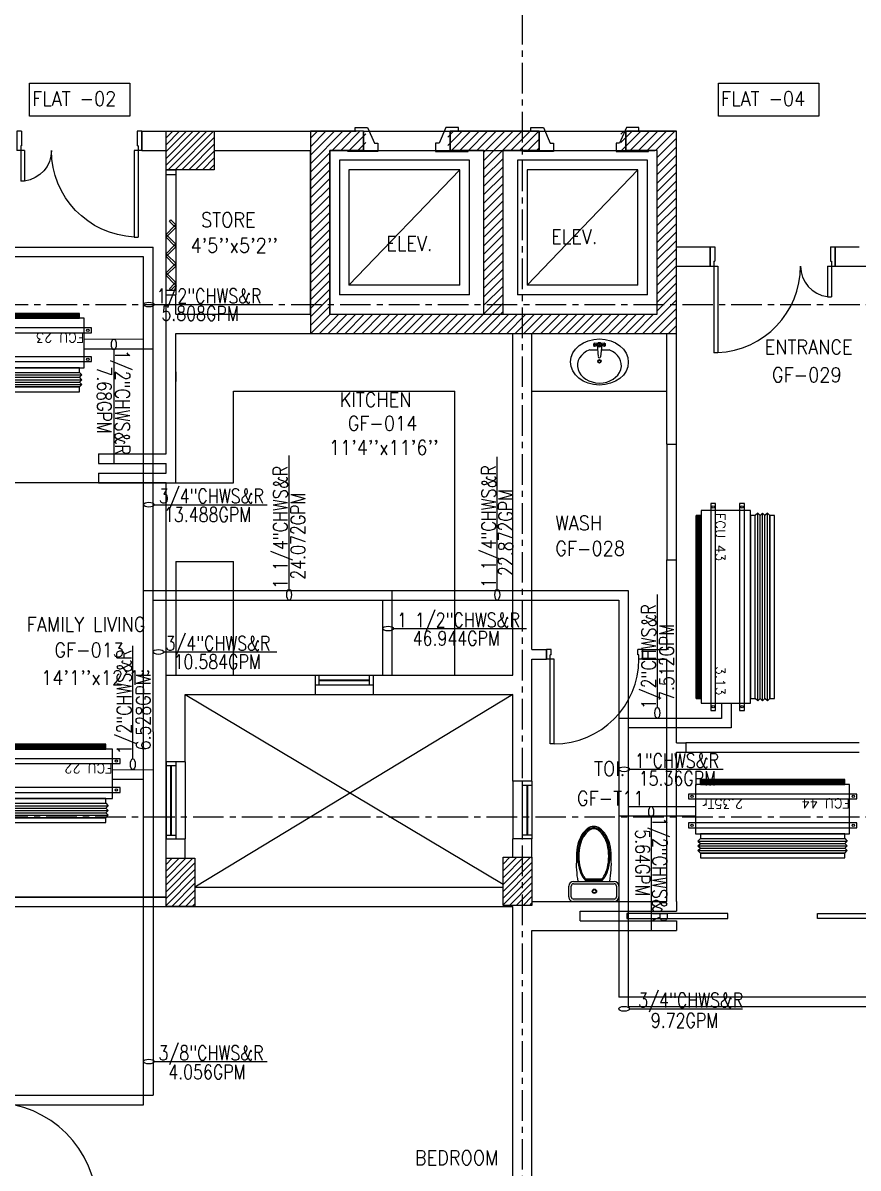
# Model space of a CAD drawing. Header units: millimetres. Extents: x -1288794 to 2153086, y -2701644 to -1428868.
# Drawn here: x 1513955 to 1522629, y -1504337 to -1492444 of the extents above; entities that cross this region are included whole.
import ezdxf

# ---------------------------------------------------------------- set-up
doc = ezdxf.new("R2010")
doc.units = ezdxf.units.MM
doc.header["$LTSCALE"] = 100
doc.linetypes.add('CENTER', pattern=[50.8, 31.75, -6.35, 6.35, -6.35])
doc.linetypes.add('DASHED2', pattern=[9.525, 6.35, -3.175])
for name, color, linetype in [('A-ANNO-TEXT', 8, 'Continuous'), ('A-DOOR', 4, 'Continuous'), ('A-FLOR-OVHD', 4, 'DASHED2'), ('A-FLOR-PFIX', 8, 'Continuous'), ('A-FLOR-SPCL', 8, 'Continuous'), ('A-GLAZ', 5, 'Continuous'), ('A-GRID', 253, 'CENTER'), ('A-WALL-FULL', 8, 'Continuous'), ('AC-CHILLED WATER TEXT', 41, 'Continuous'), ('AC-CHR', 60, 'Continuous'), ('AC-CHS', 30, 'Continuous'), ('AC-SAD TEXT', 3, 'Continuous'), ('FCU-AC', 160, 'Continuous'), ('S-COL- HACT.', 9, 'Continuous'), ('S-COL.', 8, 'Continuous')]:
    doc.layers.add(name, color=color, linetype=linetype)
doc.styles.add('ROMAND', font='romand')
doc.styles.add('ROMANS', font='romans.shx', dxfattribs={"width": 0.8})
doc.styles.add('SIMPLEX', font='simplex.shx', dxfattribs={"width": 0.8})
pattern_1 = [(45, (2628196.87, -1109556.65), (-44.1941738, 44.1941738), [])]

# ---------------------------------------------------------------- blocks, each defined once
blk = doc.blocks.new('D-100-R1')
for p, q in [((-80, 980), (-80, 100)), ((-80, 980), (-40, 980)), ((-40, 980), (-40, 55)), ((-1000, 100), (-1000, 0)), ((-1000, 100), (-960, 100)), ((-960, 100), (-960, 55)), ((-960, 55), (-950, 55)), ((-950, 55), (-950, 0)), ((-80, 100), (0, 100)), ((-50, 55), (-50, 0)), ((-50, 55), (-40, 55)), ((-50, 0), (0, 0)), ((0, 100), (0, 0)), ((-1000, 0), (-950, 0))]:
    blk.add_line(p, q)
at = {"linetype": 'Continuous'}
blk.add_arc((-80, 100), 880, 90, 180, dxfattribs=at)
blk = doc.blocks.new('WC-1')
for p, q in [((-210, 0), (210, 0)), ((-260, -160), (-260, -50)), ((-235, -160), (-235, -50)), ((-210, -25), (210, -25)), ((235, -50), (235, -160)), ((260, -50), (260, -160)), ((210, -185), (-210, -185)), ((210, -210), (-210, -210)), ((91, -223), (-91, -223)), ((86, -235), (-86, -235))]:
    blk.add_line(p, q)
for radius in [22.1, 17.1]:
    blk.add_circle((-6, -107), radius)
for centre, radius, start, end in [((-210, -50), 50, 90, 180), ((-210, -50), 25, 90, 180), ((210, -50), 50, 360, 90), ((210, -50), 25, 360, 90), ((-210, -160), 50, 180, 270), ((-210, -160), 25, 180, 270), ((722, -383), 904, 168.9529, 184.0632), ((69, -365), 214, 138.4152, 149.8586), ((69, -365), 201, 139.9943, 149.8586), ((-69, -365), 201, 30.1414, 40.0057), ((-69, -365), 214, 30.1414, 41.5848), ((210, -160), 25, 270, 360), ((210, -160), 50, 270, 360), ((352, -470), 520, 166.4766, 180), ((352, -470), 507, 166.4766, 180), ((178, -428), 341, 149.8586, 166.4766), ((178, -428), 328, 149.8586, 166.4766), ((-178, -428), 328, 13.5234, 30.1414), ((-178, -428), 341, 13.5234, 30.1414), ((-352, -470), 507, 360, 13.5234), ((-352, -470), 520, 360, 13.5234), ((352, -470), 532, 177.5541, 180), ((352, -470), 532, 180, 193.5234), ((352, -470), 520, 180, 193.5234), ((352, -470), 507, 180, 193.5234), ((-352, -470), 507, 346.4766, 360), ((-352, -470), 520, 346.4766, 360), ((-352, -470), 532, 346.4766, 360), ((-352, -470), 532, 360, 2.4459), ((178, -512), 353, 193.5234, 210.1414), ((178, -512), 341, 193.5234, 210.1414), ((178, -512), 328, 193.5234, 210.1414), ((-178, -512), 328, 329.8586, 346.4766), ((-178, -512), 341, 329.8586, 346.4766), ((-178, -512), 353, 329.8586, 346.4766), ((69, -575), 226, 210.1414, 234.4972), ((69, -575), 214, 210.1414, 234.4972), ((69, -575), 201, 210.1414, 234.4972), ((-69, -575), 201, 305.5028, 329.8586), ((-69, -575), 214, 305.5028, 329.8586), ((-69, -575), 226, 305.5028, 329.8586), ((0, -672), 108, 234.4972, 270), ((0, -672), 95.9, 234.4972, 270), ((0, -672), 83.4, 234.4972, 270), ((0, -672), 83.4, 270, 305.5028), ((0, -672), 95.9, 270, 305.5028), ((0, -672), 108, 270, 305.5028)]:
    blk.add_arc(centre, radius, start, end)
at = {"linetype": 'Continuous', "ltscale": 50}
blk.add_arc((-722, -383), 904, 355.9368, 11.0471, dxfattribs=at)
blk = doc.blocks.new('D-130-R')
for p, q in [((1220, 200), (1220, 1100)), ((1220, 1100), (1260, 1100)), ((1260, 200), (1260, 1100)), ((80, 520), (40, 520)), ((40, 200), (40, 520)), ((80, 200), (80, 520)), ((0, 0), (0, 200)), ((80, 200), (0, 200)), ((40, 150), (40, 200)), ((50, 150), (40, 150)), ((50, 0), (50, 150)), ((1300, 200), (1220, 200)), ((1260, 150), (1250, 150)), ((1250, 0), (1250, 150)), ((1260, 150), (1260, 200)), ((1300, 0), (1300, 200)), ((50, 0), (0, 0)), ((1300, 0), (1250, 0))]:
    blk.add_line(p, q)
for centre, radius, start, end in [((1260, 200), 900, 92.5473, 180), ((40, 200), 320, 0, 82.8192)]:
    blk.add_arc(centre, radius, start, end)
blk = doc.blocks.new('D-120-R1')
for p, q in [((-80, 1180), (-40, 1180)), ((-80, 1180), (-80, 100)), ((-40, 1180), (-40, 55)), ((-1200, 100), (-1160, 100)), ((-1200, 100), (-1200, 0)), ((-1160, 100), (-1160, 55)), ((-1160, 55), (-1150, 55)), ((-1150, 55), (-1150, 0)), ((-80, 100), (0, 100)), ((-50, 55), (-40, 55)), ((-50, 55), (-50, 0)), ((-50, 0), (0, 0)), ((0, 100), (0, 0)), ((-1200, 0), (-1150, 0))]:
    blk.add_line(p, q)
at = {"linetype": 'Continuous'}
blk.add_arc((-80, 100), 1080, 90, 180, dxfattribs=at)
blk = doc.blocks.new('W-80')
for p, q in [((800, 100), (0, 100)), ((800, 0), (0, 0)), ((40, 0), (40, 100)), ((760, 100), (760, 0))]:
    blk.add_line(p, q)
at = {"linetype": 'Continuous'}
for p, q in [((760, 53), (40, 53)), ((760, 47), (40, 47))]:
    blk.add_line(p, q, dxfattribs=at)
blk = doc.blocks.new('W-60')
for p, q in [((600, 100), (0, 100)), ((600, 0), (0, 0)), ((40, 0), (40, 100)), ((560, 100), (560, 0))]:
    blk.add_line(p, q)
at = {"linetype": 'Continuous'}
for p, q in [((560, 53), (40, 53)), ((560, 47), (40, 47))]:
    blk.add_line(p, q, dxfattribs=at)
blk = doc.blocks.new('LAV-2')
for p, q in [((-21, 393), (-55, 399)), ((-21, 369), (-55, 363)), ((-24, 385), (-49, 381)), ((-24, 377), (-49, 381)), ((-25, 381), (-13, 258)), ((-19, 381), (17, 381)), ((-1, 363), (-1, 399)), ((23, 381), (11, 257)), ((53, 399), (20, 393)), ((53, 363), (20, 369)), ((47, 381), (23, 385)), ((47, 381), (23, 376)), ((-102, 330), (-23, 330)), ((21, 329), (101, 329))]:
    blk.add_line(p, q)
for centre, radius in [((-1, 381), 24), ((-1, 381), 18), ((-1, 209), 18), ((-1, 209), 13.2)]:
    blk.add_circle(centre, radius)
blk.add_arc((-1, 257), 12, 179.8053, 359.8053)
for centre, major_axis, ratio in [((-1, 202), (-300, 1), 0.8), ((53, 381), (0.1, 18), 0.333333)]:
    blk.add_ellipse(centre, major_axis=major_axis, ratio=ratio)
at = {"extrusion": (0, 0, -1)}
blk.add_ellipse((-55, 381), major_axis=(0.1, 18), ratio=0.333333, dxfattribs=at)
blk.add_ellipse((-1, 166), major_axis=(-228, 1), ratio=0.8, start_param=5.174, end_param=10.533963)
for points, knots in [([(-55, 365), (-55, 366), (-55, 366), (-55, 366), (-55, 366), (-56, 367), (-56, 368), (-57, 370), (-57, 371), (-58, 374), (-58, 375), (-58, 379), (-58, 381), (-58, 386), (-58, 388), (-57, 392), (-57, 393), (-56, 394), (-56, 395), (-55, 396), (-55, 396), (-55, 396), (-55, 397), (-55, 397)], [3.378318, 3.378318, 3.378318, 3.378318, 3.519844, 3.519844, 3.66137, 3.66137, 3.925951, 3.925951, 4.190531, 4.190531, 4.455112, 4.455112, 4.86737, 4.86737, 5.279628, 5.279628, 5.565785, 5.565785, 5.785568, 5.785568, 5.957, 5.957, 6.04646, 6.04646, 6.04646, 6.04646]), ([(-55, 397), (-55, 397), (-54, 396), (-54, 396), (-54, 396), (-53, 395), (-53, 394), (-52, 392), (-52, 391), (-52, 388), (-51, 387), (-51, 383), (-51, 381), (-51, 376), (-52, 374), (-52, 370), (-53, 369), (-53, 368), (-54, 367), (-54, 366), (-54, 366), (-55, 366), (-55, 365), (-55, 365)], [0.236726, 0.236726, 0.236726, 0.236726, 0.378252, 0.378252, 0.519778, 0.519778, 0.784358, 0.784358, 1.048939, 1.048939, 1.313519, 1.313519, 1.725777, 1.725777, 2.138035, 2.138035, 2.424192, 2.424192, 2.643976, 2.643976, 2.815407, 2.815407, 2.904867, 2.904867, 2.904867, 2.904867]), ([(53, 396), (53, 396), (53, 396), (53, 396), (53, 395), (52, 394), (52, 394), (51, 392), (51, 390), (50, 388), (50, 386), (50, 383), (50, 380), (50, 376), (50, 373), (51, 370), (51, 369), (52, 367), (52, 367), (53, 366), (53, 365), (53, 365), (53, 365), (53, 365)], [0.236726, 0.236726, 0.236726, 0.236726, 0.378252, 0.378252, 0.519778, 0.519778, 0.784358, 0.784358, 1.048939, 1.048939, 1.313519, 1.313519, 1.725777, 1.725777, 2.138035, 2.138035, 2.424192, 2.424192, 2.643976, 2.643976, 2.815407, 2.815407, 2.904867, 2.904867, 2.904867, 2.904867]), ([(53, 365), (53, 365), (53, 365), (54, 366), (54, 366), (55, 367), (55, 368), (56, 370), (56, 371), (56, 373), (57, 375), (57, 379), (57, 381), (57, 386), (56, 388), (56, 391), (55, 392), (55, 394), (54, 395), (54, 396), (54, 396), (54, 396), (53, 396), (53, 396)], [3.378318, 3.378318, 3.378318, 3.378318, 3.519844, 3.519844, 3.66137, 3.66137, 3.925951, 3.925951, 4.190531, 4.190531, 4.455112, 4.455112, 4.86737, 4.86737, 5.279628, 5.279628, 5.565785, 5.565785, 5.785568, 5.785568, 5.957, 5.957, 6.04646, 6.04646, 6.04646, 6.04646])]:
    blk.add_open_spline(points, degree=3, knots=knots)
blk = doc.blocks.new('fcu 3.5 tr')
at = {"layer": 'FCU-AC'}
h = blk.add_hatch(dxfattribs=at)
h.set_pattern_fill('NET', color=3)
h.paths.add_polyline_path([(100970, -1580238), (99070, -1580238), (99070, -1580288), (100970, -1580288)])
at = {"layer": 'FCU-AC', "color": 1}
for p, q in [((100970, -1579475), (99070, -1579475)), ((99070, -1579475), (99070, -1579525)), ((100970, -1579525), (100970, -1579475)), ((99070, -1579525), (100970, -1579525)), ((100970, -1579675), (99070, -1579675)), ((99070, -1579675), (99070, -1579725)), ((99070, -1579725), (100970, -1579725)), ((100970, -1579725), (100970, -1579675))]:
    blk.add_line(p, q, dxfattribs=at)
at = {"layer": 'FCU-AC'}
for p, q in [((99045, -1579550), (99070, -1579525)), ((100995, -1579550), (99045, -1579550)), ((99045, -1579550), (99070, -1579575)), ((99045, -1579600), (99070, -1579575)), ((100995, -1579600), (99045, -1579600)), ((99045, -1579600), (99070, -1579625)), ((100970, -1579525), (99070, -1579525)), ((100970, -1579575), (99070, -1579575)), ((100970, -1579575), (99070, -1579575)), ((100995, -1579550), (100970, -1579525)), ((100995, -1579550), (100970, -1579575)), ((100995, -1579600), (100970, -1579575)), ((100995, -1579600), (100970, -1579625)), ((99045, -1579650), (99070, -1579625)), ((100995, -1579650), (99045, -1579650)), ((99045, -1579650), (99070, -1579675)), ((100970, -1579625), (99070, -1579625)), ((100970, -1579625), (99070, -1579625)), ((100995, -1579650), (100970, -1579625)), ((100995, -1579650), (100970, -1579675))]:
    blk.add_line(p, q, dxfattribs=at)
blk.add_lwpolyline([(99020, -1580238), (101020, -1580238), (101020, -1579725), (99020, -1579725)], close=True, dxfattribs=at)
at = {"layer": 'FCU-AC', "color": 6}
for points in [[(98945, -1579838), (101095, -1579838), (101095, -1579788), (98945, -1579788)], [(98945, -1580138), (101095, -1580138), (101095, -1580088), (98945, -1580088)]]:
    blk.add_lwpolyline(points, close=True, dxfattribs=at)
at = {"layer": 'FCU-AC', "color": 3}
blk.add_lwpolyline([(99070, -1580288), (100970, -1580288), (100970, -1580238), (99070, -1580238)], close=True, dxfattribs=at)
at = {"layer": 'FCU-AC', "color": 6}
for centre in [(98982, -1579813), (101057, -1579813), (98982, -1580113), (101057, -1580113)]:
    blk.add_circle(centre, 12.5, dxfattribs=at)
blk = doc.blocks.new('fcu 2.5 tr')
h = blk.add_hatch()
h.set_pattern_fill('NET', color=3)
h.paths.add_polyline_path([(83172, -1587743), (81672, -1587743), (81672, -1587793), (83172, -1587793)])
at = {"layer": 'FCU-AC', "color": 1}
for p, q in [((83172, -1586980), (81672, -1586980)), ((81672, -1586980), (81672, -1587030)), ((83172, -1587030), (83172, -1586980)), ((81672, -1587030), (83172, -1587030)), ((83172, -1587180), (81672, -1587180)), ((81672, -1587180), (81672, -1587230)), ((81672, -1587230), (83172, -1587230)), ((83172, -1587230), (83172, -1587180))]:
    blk.add_line(p, q, dxfattribs=at)
at = {"layer": 'FCU-AC'}
for p, q in [((81672, -1587030), (81647, -1587055)), ((83197, -1587055), (81647, -1587055)), ((81672, -1587080), (81647, -1587055)), ((81672, -1587080), (81647, -1587105)), ((83197, -1587105), (81647, -1587105)), ((81672, -1587130), (81647, -1587105)), ((83172, -1587030), (81672, -1587030)), ((83172, -1587080), (81672, -1587080)), ((83172, -1587080), (81672, -1587080)), ((83197, -1587055), (83172, -1587030)), ((83197, -1587055), (83172, -1587080)), ((83197, -1587105), (83172, -1587080)), ((83197, -1587105), (83172, -1587130)), ((81672, -1587130), (81647, -1587155)), ((83197, -1587155), (81647, -1587155)), ((81672, -1587180), (81647, -1587155)), ((83172, -1587130), (81672, -1587130)), ((83172, -1587130), (81672, -1587130)), ((83197, -1587155), (83172, -1587130)), ((83197, -1587155), (83172, -1587180))]:
    blk.add_line(p, q, dxfattribs=at)
blk.add_lwpolyline([(81622, -1587743), (83222, -1587743), (83222, -1587230), (81622, -1587230)], close=True, dxfattribs=at)
at = {"layer": 'FCU-AC', "color": 6}
for points in [[(81547, -1587343), (83297, -1587343), (83297, -1587293), (81547, -1587293)], [(81547, -1587643), (83297, -1587643), (83297, -1587593), (81547, -1587593)]]:
    blk.add_lwpolyline(points, close=True, dxfattribs=at)
at = {"layer": 'FCU-AC', "color": 3}
blk.add_lwpolyline([(81672, -1587793), (83172, -1587793), (83172, -1587743), (81672, -1587743)], close=True, dxfattribs=at)
at = {"layer": 'FCU-AC', "color": 6}
for centre in [(81584, -1587318), (83259, -1587318), (81584, -1587618), (83259, -1587618)]:
    blk.add_circle(centre, 12.5, dxfattribs=at)
blk = doc.blocks.new('fcu 3 tr')
h = blk.add_hatch()
h.set_pattern_fill('NET', color=3)
h.paths.add_polyline_path([(86304, -1585367), (84654, -1585367), (84654, -1585417), (86304, -1585417)])
at = {"layer": 'FCU-AC', "color": 1}
for p, q in [((86304, -1584604), (84654, -1584604)), ((84654, -1584604), (84654, -1584654)), ((86304, -1584654), (86304, -1584604)), ((84654, -1584654), (86304, -1584654)), ((86304, -1584804), (84654, -1584804)), ((84654, -1584804), (84654, -1584854)), ((86304, -1584854), (86304, -1584804)), ((84654, -1584854), (86304, -1584854))]:
    blk.add_line(p, q, dxfattribs=at)
at = {"layer": 'FCU-AC'}
for p, q in [((84654, -1584654), (84629, -1584679)), ((86329, -1584679), (84629, -1584679)), ((84654, -1584704), (84629, -1584679)), ((84654, -1584704), (84629, -1584729)), ((86329, -1584729), (84629, -1584729)), ((84654, -1584754), (84629, -1584729)), ((86304, -1584654), (84654, -1584654)), ((86304, -1584704), (84654, -1584704)), ((86304, -1584704), (84654, -1584704)), ((86304, -1584654), (86329, -1584679)), ((86304, -1584704), (86329, -1584679)), ((86304, -1584704), (86329, -1584729)), ((86304, -1584754), (86329, -1584729)), ((84654, -1584754), (84629, -1584779)), ((86329, -1584779), (84629, -1584779)), ((84654, -1584804), (84629, -1584779)), ((86304, -1584754), (84654, -1584754)), ((86304, -1584754), (84654, -1584754)), ((86304, -1584754), (86329, -1584779)), ((86304, -1584804), (86329, -1584779))]:
    blk.add_line(p, q, dxfattribs=at)
at = {"layer": 'FCU-AC', "color": 6}
for points in [[(84504, -1584967), (86454, -1584967), (86454, -1584917), (84504, -1584917)], [(84504, -1585267), (86454, -1585267), (86454, -1585217), (84504, -1585217)]]:
    blk.add_lwpolyline(points, close=True, dxfattribs=at)
at = {"layer": 'FCU-AC'}
blk.add_lwpolyline([(84584, -1585367), (86374, -1585367), (86374, -1584854), (84584, -1584854)], close=True, dxfattribs=at)
at = {"layer": 'FCU-AC', "color": 3}
blk.add_lwpolyline([(84654, -1585417), (86304, -1585417), (86304, -1585367), (84654, -1585367)], close=True, dxfattribs=at)
at = {"layer": 'FCU-AC', "color": 6}
for centre in [(84544, -1584942), (86414, -1584942), (84544, -1585242), (86414, -1585242)]:
    blk.add_circle(centre, 12.5, dxfattribs=at)

msp = doc.modelspace()

# ---------------------------------------------------------------- hatches: boundary and pattern name
at = {"layer": 'S-COL- HACT.', "linetype": 'Continuous', "ltscale": 3}
h = msp.add_hatch(dxfattribs=at)
h.set_pattern_fill('ANSI31', color=256, scale=400, style=0)
h.set_pattern_definition([(45, (2628196.87, -1109556.65), (-35.355339, 35.355339), [])])
h.paths.add_polyline_path([(1515441.7, -1493568.6), (1515941.7, -1493568.6), (1515941.7, -1493968.6), (1515441.7, -1493968.6)])
h = msp.add_hatch(dxfattribs=at)
h.set_pattern_fill('ANSI31', color=256, scale=500, style=0)
h.set_pattern_definition(pattern_1)
h.paths.add_polyline_path([(1518941.7, -1493768.6), (1519316.7, -1493768.6), (1519316.7, -1493568.6), (1518366.7, -1493568.6), (1518366.7, -1493768.6), (1518741.7, -1493768.6), (1518741.7, -1495468.6), (1517141.7, -1495468.6), (1517141.7, -1493768.6), (1517516.7, -1493768.6), (1517516.7, -1493568.6), (1516941.7, -1493568.6), (1516941.7, -1495668.6), (1520741.7, -1495668.6), (1520741.7, -1493568.6), (1520166.7, -1493568.6), (1520166.7, -1493768.6), (1520541.7, -1493768.6), (1520541.7, -1495468.6), (1518941.7, -1495468.6)])
h = msp.add_hatch(dxfattribs=at)
h.set_pattern_fill('ANSI31', color=256, scale=500, style=0)
h.set_pattern_definition(pattern_1)
h.paths.add_polyline_path([(1518941.7, -1493768.6), (1519316.7, -1493768.6), (1519316.7, -1493568.6), (1518366.7, -1493568.6), (1518366.7, -1493768.6), (1518741.7, -1493768.6), (1518741.7, -1495468.6), (1517141.7, -1495468.6), (1517141.7, -1493768.6), (1517516.7, -1493768.6), (1517516.7, -1493568.6), (1516941.7, -1493568.6), (1516941.7, -1495668.6), (1520741.7, -1495668.6), (1520741.7, -1493568.6), (1520166.7, -1493568.6), (1520166.7, -1493768.6), (1520541.7, -1493768.6), (1520541.7, -1495468.6), (1518941.7, -1495468.6)])
h = msp.add_hatch(dxfattribs=at)
h.set_pattern_fill('ANSI31', color=256, scale=400, style=0)
h.set_pattern_definition([(45, (2628246.87, -1109556.65), (-35.355339, 35.355339), [])])
h.paths.add_polyline_path([(1515441.7, -1501618.6), (1515441.7, -1501118.6), (1515741.7, -1501118.6), (1515741.7, -1501618.6)])
h = msp.add_hatch(dxfattribs=at)
h.set_pattern_fill('ANSI31', color=256, scale=400, style=0)
h.set_pattern_definition([(45, (2628146.87, -1109546.65), (-35.355339, 35.355339), [])])
h.paths.add_polyline_path([(1518941.7, -1501608.6), (1518941.7, -1501108.6), (1519241.7, -1501108.6), (1519241.7, -1501608.6)])

# ---------------------------------------------------------------- linework, layer by layer
at = {"layer": 'A-ANNO-TEXT', "color": 5}
for points in [[(1514022.7, -1493070.7), (1515065, -1493070.7), (1515065, -1493413.2), (1514022.7, -1493413.2)], [(1521177.6, -1493070.7), (1522219.9, -1493070.7), (1522219.9, -1493413.2), (1521177.6, -1493413.2)]]:
    msp.add_lwpolyline(points, close=True, dxfattribs=at)
at = {"layer": 'A-DOOR', "ltscale": 3}
for p, q in [((1515441.7, -1495268.6), (1515441.7, -1493968.6)), ((1515541.7, -1493968.6), (1515541.7, -1495268.6)), ((1515441.7, -1494018.6), (1515541.7, -1494018.6)), ((1515441.7, -1495218.6), (1515541.7, -1495218.6))]:
    msp.add_line(p, q, dxfattribs=at)
for points in [[(1515527.5, -1494554.5), (1515441.7, -1494640.4), (1515455.8, -1494654.5), (1515541.7, -1494568.6), (1515527.5, -1494554.5)], [(1515527.5, -1494554.5), (1515477.5, -1494504.5), (1515491.7, -1494490.4), (1515541.7, -1494540.4), (1515527.5, -1494554.5)], [(1515527.5, -1494754.5), (1515441.7, -1494668.6), (1515455.8, -1494654.5), (1515541.7, -1494740.4), (1515527.5, -1494754.5)], [(1515527.5, -1494754.5), (1515441.7, -1494840.4), (1515455.8, -1494854.5), (1515541.7, -1494768.6), (1515527.5, -1494754.5)], [(1515527.5, -1494954.5), (1515441.7, -1494868.6), (1515455.8, -1494854.5), (1515541.7, -1494940.4), (1515527.5, -1494954.5)], [(1515527.5, -1494954.5), (1515441.7, -1495040.4), (1515455.8, -1495054.5), (1515541.7, -1494968.6), (1515527.5, -1494954.5)], [(1515527.5, -1495154.5), (1515441.7, -1495068.6), (1515455.8, -1495054.5), (1515541.7, -1495140.4), (1515527.5, -1495154.5)], [(1515527.5, -1495154.5), (1515477.5, -1495204.5), (1515491.7, -1495218.6), (1515541.7, -1495168.6), (1515527.5, -1495154.5)], [(1520225.7, -1501693.6), (1520225.7, -1501743.6), (1521275.7, -1501743.6), (1521275.7, -1501693.6), (1520225.7, -1501693.6)], [(1523257.7, -1501693.6), (1523257.7, -1501743.6), (1522207.7, -1501743.6), (1522207.7, -1501693.6), (1523257.7, -1501693.6)]]:
    msp.add_lwpolyline(points, dxfattribs=at)
at = {"layer": 'A-FLOR-OVHD', "linetype": 'Continuous', "ltscale": 3}
for p, q in [((1520641.7, -1496818.6), (1520641.7, -1498018.6)), ((1520741.7, -1498018.6), (1520741.7, -1496818.6)), ((1522641.7, -1499918.6), (1520841.7, -1499918.6)), ((1520841.7, -1500018.6), (1522641.7, -1500018.6))]:
    msp.add_line(p, q, dxfattribs=at)
at = {"layer": 'A-FLOR-PFIX', "ltscale": 3}
for p, q in [((1517491.7, -1493568.6), (1518391.7, -1493568.6)), ((1519316.7, -1493568.6), (1520216.7, -1493568.6))]:
    msp.add_line(p, q, dxfattribs=at)
at = {"layer": 'A-FLOR-SPCL', "ltscale": 50}
for p, q in [((1517405.6, -1493530.3), (1517535.1, -1493530.3)), ((1517405.6, -1493568.6), (1517405.6, -1493530.3)), ((1517535.1, -1493530.3), (1517606.3, -1493694.3)), ((1518348.3, -1493530.3), (1518277.1, -1493694.3)), ((1518477.7, -1493530.3), (1518348.3, -1493530.3)), ((1518477.7, -1493568.6), (1518477.7, -1493530.3)), ((1519230.6, -1493530.3), (1519360.1, -1493530.3)), ((1519230.6, -1493568.6), (1519230.6, -1493530.3)), ((1519360.1, -1493530.3), (1519431.3, -1493694.3)), ((1520223.3, -1493530.3), (1520152.1, -1493694.3)), ((1520352.7, -1493530.3), (1520223.3, -1493530.3)), ((1520352.7, -1493568.6), (1520352.7, -1493530.3)), ((1517606.3, -1493694.3), (1517641.7, -1493694.3)), ((1517641.7, -1493694.3), (1517641.7, -1493778.6)), ((1518241.7, -1493694.3), (1518241.7, -1493778.6)), ((1518277.1, -1493694.3), (1518241.7, -1493694.3)), ((1519431.3, -1493694.3), (1519466.7, -1493694.3)), ((1519466.7, -1493694.3), (1519466.7, -1493778.6)), ((1520116.7, -1493694.3), (1520116.7, -1493778.6)), ((1520152.1, -1493694.3), (1520116.7, -1493694.3)), ((1517330.6, -1493778.6), (1517330.6, -1493768.6)), ((1517641.7, -1493778.6), (1517330.6, -1493778.6)), ((1518241.7, -1493778.6), (1518577.7, -1493778.6)), ((1518577.7, -1493778.6), (1518577.7, -1493768.6)), ((1519155.6, -1493778.6), (1519155.6, -1493768.6)), ((1519466.7, -1493778.6), (1519155.6, -1493778.6)), ((1520116.7, -1493778.6), (1520452.7, -1493778.6)), ((1520452.7, -1493778.6), (1520452.7, -1493768.6))]:
    msp.add_line(p, q, dxfattribs=at)
at = {"layer": 'A-FLOR-SPCL'}
for p, q in [((1517241.7, -1493868.6), (1517241.7, -1495268.6)), ((1518591.7, -1493868.6), (1517241.7, -1493868.6)), ((1517491.7, -1493768.6), (1518391.7, -1493768.6)), ((1518391.7, -1493768.6), (1518541.7, -1493768.6)), ((1518591.7, -1495268.6), (1518591.7, -1493868.6)), ((1519091.7, -1493868.6), (1519091.7, -1495268.6)), ((1520441.7, -1493868.6), (1519091.7, -1493868.6)), ((1519316.7, -1493768.6), (1520216.7, -1493768.6)), ((1520216.7, -1493768.6), (1520416.7, -1493768.6)), ((1520441.7, -1495268.6), (1520441.7, -1493868.6)), ((1517341.7, -1493968.6), (1517341.7, -1495168.6)), ((1518491.7, -1493968.6), (1517341.7, -1493968.6)), ((1517341.7, -1495168.6), (1518491.7, -1493968.6)), ((1518491.7, -1495168.6), (1518491.7, -1493968.6)), ((1519191.7, -1493968.6), (1519191.7, -1495168.6)), ((1520341.7, -1493968.6), (1519191.7, -1493968.6)), ((1519191.7, -1495168.6), (1520341.7, -1493968.6)), ((1520341.7, -1495168.6), (1520341.7, -1493968.6)), ((1518491.7, -1495168.6), (1517341.7, -1495168.6)), ((1520341.7, -1495168.6), (1519191.7, -1495168.6)), ((1518591.7, -1495268.6), (1517241.7, -1495268.6)), ((1520441.7, -1495268.6), (1519091.7, -1495268.6))]:
    msp.add_line(p, q, dxfattribs=at)
at = {"layer": 'A-FLOR-SPCL', "ltscale": 3}
for p, q in [((1516141.7, -1497218.6), (1516141.7, -1496268.6)), ((1516141.7, -1496268.6), (1518441.7, -1496268.6)), ((1518441.7, -1499218.6), (1518441.7, -1496268.6)), ((1519241.7, -1496268.6), (1520641.7, -1496268.6)), ((1515541.7, -1497218.6), (1516141.7, -1497218.6)), ((1515541.7, -1498038.6), (1515541.7, -1499218.6)), ((1515541.7, -1498038.6), (1516141.7, -1498038.6)), ((1516141.7, -1499218.6), (1516141.7, -1498038.6)), ((1515641.7, -1499418.6), (1518941.7, -1501389.2)), ((1519041.7, -1499418.6), (1515741.7, -1501418.6))]:
    msp.add_line(p, q, dxfattribs=at)
msp.add_lwpolyline([(1515441.7, -1497218.6), (1511741.7, -1497218.6), (1511741.7, -1501521.3), (1515441.7, -1501521.3)], close=True, dxfattribs=at)
at = {"layer": 'A-GLAZ', "ltscale": 3}
for p, q in [((1516991.7, -1499418.6), (1517591.7, -1499418.6)), ((1515641.7, -1500118.6), (1515641.7, -1500918.6)), ((1519041.7, -1500318.6), (1519041.7, -1500918.6))]:
    msp.add_line(p, q, dxfattribs=at)
at = {"layer": 'A-GRID', "ltscale": 0.1}
for p, q in [((1519141.7, -1466442.6), (1519141.7, -1514577)), ((1494388.3, -1495368.6), (1537927.9, -1495368.6)), ((1494385.9, -1500687.6), (1537925.5, -1500687.6))]:
    msp.add_line(p, q, dxfattribs=at)
at = {"layer": 'A-WALL-FULL', "ltscale": 3}
for p, q in [((1515191.7, -1493568.6), (1517416.7, -1493568.6)), ((1515191.7, -1493768.6), (1515191.7, -1493568.6)), ((1515291.7, -1493568.6), (1515641.7, -1493568.6)), ((1517491.7, -1493568.6), (1517491.7, -1493568.6)), ((1517491.7, -1493768.6), (1517491.7, -1493568.6)), ((1518391.7, -1493568.6), (1519316.7, -1493568.6)), ((1518391.7, -1493768.6), (1518391.7, -1493568.6)), ((1518441.7, -1493568.6), (1519316.7, -1493568.6)), ((1519316.7, -1493768.6), (1519316.7, -1493568.6)), ((1520216.7, -1493768.6), (1520216.7, -1493568.6)), ((1520216.7, -1493568.6), (1520741.7, -1493568.6)), ((1520741.7, -1494768.6), (1520741.7, -1493568.6)), ((1515191.7, -1493768.6), (1515441.7, -1493768.6)), ((1515291.7, -1493768.6), (1515441.7, -1493768.6)), ((1515441.7, -1493968.6), (1515441.7, -1493768.6)), ((1515441.7, -1493968.6), (1515441.7, -1493768.6)), ((1515941.7, -1493768.6), (1516941.7, -1493768.6)), ((1516941.7, -1495468.6), (1516941.7, -1493768.6)), ((1517141.7, -1495468.6), (1517141.7, -1493768.6)), ((1517141.7, -1493768.6), (1517491.7, -1493768.6)), ((1518391.7, -1493768.6), (1518841.7, -1493768.6)), ((1518841.7, -1493768.6), (1519316.7, -1493768.6)), ((1520216.7, -1493768.6), (1520516.7, -1493768.6)), ((1520541.7, -1495468.6), (1520541.7, -1493768.6)), ((1520541.7, -1495468.6), (1520541.7, -1493768.6)), ((1515441.7, -1493968.6), (1515541.7, -1493968.6)), ((1520741.7, -1494768.6), (1521091.7, -1494768.6)), ((1521091.7, -1494968.6), (1521091.7, -1494768.6)), ((1522391.7, -1494768.6), (1522641.7, -1494768.6)), ((1522391.7, -1494968.6), (1522391.7, -1494768.6)), ((1520741.7, -1494968.6), (1521091.7, -1494968.6)), ((1520741.7, -1496818.6), (1520741.7, -1494968.6)), ((1522391.7, -1494968.6), (1522741.7, -1494968.6)), ((1515441.7, -1495268.6), (1515541.7, -1495268.6)), ((1515441.7, -1496918.6), (1515441.7, -1495268.6)), ((1515541.7, -1495468.6), (1515541.7, -1495268.6)), ((1515541.7, -1495468.6), (1516941.7, -1495468.6)), ((1517141.7, -1495468.6), (1520541.7, -1495468.6)), ((1515541.7, -1495668.6), (1519041.7, -1495668.6)), ((1515541.7, -1497218.6), (1515541.7, -1495668.6)), ((1519041.7, -1499218.6), (1519041.7, -1495668.6)), ((1519241.7, -1495668.6), (1520641.7, -1495668.6)), ((1519241.7, -1498950.6), (1519241.7, -1495668.6)), ((1520641.7, -1496818.6), (1520641.7, -1495668.6)), ((1515541.7, -1496068.6), (1515541.7, -1496168.6)), ((1519041.7, -1499218.6), (1519041.7, -1496068.6)), ((1520641.7, -1496818.6), (1520741.7, -1496818.6)), ((1514741.7, -1496918.6), (1514741.7, -1497018.6)), ((1514741.7, -1496918.6), (1515441.7, -1496918.6)), ((1514741.7, -1497018.6), (1515441.7, -1497018.6)), ((1515441.7, -1497118.6), (1515441.7, -1497018.6)), ((1514741.7, -1497118.6), (1514741.7, -1497218.6)), ((1514741.7, -1497118.6), (1515441.7, -1497118.6)), ((1514741.7, -1497218.6), (1515541.7, -1497218.6)), ((1520641.7, -1498018.6), (1520741.7, -1498018.6)), ((1520641.7, -1498950.6), (1520641.7, -1498018.6)), ((1520641.7, -1498018.6), (1520741.7, -1498018.6)), ((1520741.7, -1499918.6), (1520741.7, -1498018.6)), ((1519241.7, -1498950.6), (1519391.7, -1498950.6)), ((1519391.7, -1498950.6), (1519391.7, -1499050.6)), ((1520391.7, -1498950.6), (1520641.7, -1498950.6)), ((1520391.7, -1498950.6), (1520391.7, -1499050.6)), ((1519241.7, -1499050.6), (1519391.7, -1499050.6)), ((1519241.7, -1500318.6), (1519241.7, -1499050.6)), ((1520391.7, -1499050.6), (1520641.7, -1499050.6)), ((1520641.7, -1501568.6), (1520641.7, -1499050.6)), ((1515441.7, -1499218.6), (1516991.7, -1499218.6)), ((1515441.7, -1500118.6), (1515441.7, -1499218.6)), ((1516991.7, -1499218.6), (1516991.7, -1499418.6)), ((1517591.7, -1499218.6), (1517591.7, -1499418.6)), ((1517591.7, -1499218.6), (1519041.7, -1499218.6)), ((1515641.7, -1499418.6), (1516991.7, -1499418.6)), ((1515641.7, -1500118.6), (1515641.7, -1499418.6)), ((1517591.7, -1499418.6), (1519041.7, -1499418.6)), ((1519041.7, -1500318.6), (1519041.7, -1499418.6)), ((1520741.7, -1499918.6), (1520841.7, -1499918.6)), ((1520841.7, -1499918.6), (1520841.7, -1500018.6)), ((1520741.7, -1501568.6), (1520741.7, -1500018.6)), ((1520741.7, -1500018.6), (1520841.7, -1500018.6)), ((1515641.7, -1500118.6), (1515441.7, -1500118.6)), ((1519241.7, -1500318.6), (1519041.7, -1500318.6)), ((1515441.7, -1501118.6), (1515441.7, -1500918.6)), ((1515441.7, -1500918.6), (1515641.7, -1500918.6)), ((1515641.7, -1501118.6), (1515641.7, -1500918.6)), ((1519041.7, -1501108.6), (1519041.7, -1500918.6)), ((1519241.7, -1500918.6), (1519041.7, -1500918.6)), ((1519241.7, -1501118.6), (1519241.7, -1500918.6)), ((1515741.7, -1501418.6), (1518941.7, -1501418.6)), ((1513441.7, -1501518.6), (1515441.7, -1501518.6)), ((1519241.7, -1501568.6), (1520641.7, -1501568.6)), ((1520741.7, -1501568.6), (1520741.7, -1501668.6)), ((1513641.7, -1501618.6), (1519041.7, -1501618.6)), ((1519041.7, -1504718.6), (1519041.7, -1501618.6)), ((1519741.7, -1501668.6), (1520741.7, -1501668.6)), ((1519741.7, -1501768.6), (1519741.7, -1501668.6)), ((1519741.7, -1501768.6), (1520741.7, -1501768.6)), ((1520741.7, -1501768.6), (1520741.7, -1501868.6)), ((1519241.7, -1501868.6), (1520741.7, -1501868.6)), ((1519241.7, -1508768.6), (1519241.7, -1501868.6))]:
    msp.add_line(p, q, dxfattribs=at)
at = {"layer": 'A-WALL-FULL'}
msp.add_line((1520541.7, -1493768.6), (1520216.7, -1493768.6), dxfattribs=at)
msp.add_line((1520541.7, -1493768.6), (1520216.7, -1493768.6), dxfattribs=at)
at = {"layer": 'A-WALL-FULL', "linetype": 'Continuous', "ltscale": 3}
for p, q in [((1515441.7, -1501518.6), (1515441.7, -1501118.6)), ((1515441.7, -1501118.6), (1515441.7, -1501118.6)), ((1515641.7, -1501118.6), (1515741.7, -1501118.6)), ((1515741.7, -1501118.6), (1515741.7, -1501418.6)), ((1518941.7, -1501418.6), (1518941.7, -1501108.6)), ((1518941.7, -1501108.6), (1519041.7, -1501108.6)), ((1519241.7, -1501118.6), (1519241.7, -1501118.6)), ((1519241.7, -1501118.6), (1519241.7, -1501568.6))]:
    msp.add_line(p, q, dxfattribs=at)
at = {"layer": 'AC-CHILLED WATER TEXT'}
for p, q in [((1515319, -1495368.6), (1516491.3, -1495368.6)), ((1514899.2, -1495839.4), (1514899.2, -1497011.6)), ((1516719.6, -1498326.3), (1516719.6, -1496937.3)), ((1518881.6, -1498326.3), (1518881.6, -1496951)), ((1515319, -1497447.1), (1516491.3, -1497447.1)), ((1520544.2, -1499553.4), (1520544.2, -1498381.1)), ((1517804, -1498733.4), (1519186.6, -1498733.4)), ((1515096.7, -1500086.6), (1515096.7, -1498914.3)), ((1515419, -1498976.3), (1516591.3, -1498976.3)), ((1520255.1, -1500194.7), (1521229.1, -1500194.7)), ((1520480, -1500694.3), (1520480, -1501866.5)), ((1520255.1, -1502682.9), (1521427.3, -1502682.9)), ((1515319, -1503230.1), (1516491.3, -1503230.1))]:
    msp.add_line(p, q, dxfattribs=at)
for centre, major_axis in [((1515262.9, -1495368.6), (-56.2, 0)), ((1514899.2, -1495783.2), (0, 56.2)), ((1515262.9, -1497447.1), (-56.2, 0)), ((1516719.6, -1498382.5), (0, -56.2)), ((1518881.6, -1498382.5), (0, -56.2)), ((1517747.9, -1498733.4), (-56.2, 0)), ((1515362.9, -1498976.3), (-56.2, 0)), ((1520544.2, -1499609.6), (0, -56.2)), ((1515096.7, -1500142.7), (0, -56.2)), ((1520198.9, -1500194.7), (-56.2, 0)), ((1520480, -1500638.1), (0, 56.2)), ((1520198.9, -1502682.9), (-56.2, 0)), ((1515262.9, -1503230.1), (-56.2, 0))]:
    msp.add_ellipse(centre, major_axis=major_axis, ratio=0.4449937, dxfattribs=at)
at = {"layer": 'AC-CHR'}
for p, q in [((1515206.7, -1494873.9), (1511454.4, -1494873.9)), ((1515206.7, -1495725), (1515206.7, -1494873.9)), ((1514591.7, -1495729.6), (1515206.7, -1495724.4)), ((1515206.7, -1503678), (1515206.7, -1495724.4)), ((1515206.7, -1498338.6), (1520242.7, -1498338.6)), ((1517791.7, -1499218.6), (1517791.7, -1498338.6)), ((1520242.7, -1498338.6), (1520242.7, -1502661.9)), ((1521311.9, -1499508.4), (1521311.9, -1499765.8)), ((1521311.9, -1499765.8), (1520242.7, -1499765.8)), ((1514886.7, -1500296.7), (1515206.7, -1500296.7)), ((1520242.7, -1500581.9), (1520941.7, -1500581.9)), ((1524810.9, -1502661.9), (1520242.7, -1502661.9)), ((1510824, -1503678), (1515206.7, -1503678))]:
    msp.add_line(p, q, dxfattribs=at)
at = {"layer": 'AC-CHS'}
for p, q in [((1511554.4, -1494773.9), (1515306.7, -1494773.9)), ((1515306.7, -1499805.1), (1515306.7, -1494773.9)), ((1514591.7, -1495829.6), (1515306.7, -1495829.6)), ((1515306.7, -1498438.6), (1520142.7, -1498438.6)), ((1517691.7, -1499218.6), (1517691.7, -1498438.6)), ((1520142.7, -1498438.6), (1520142.7, -1502561.9)), ((1521211.9, -1499508.4), (1521211.9, -1499665.8)), ((1521211.9, -1499665.8), (1520142.7, -1499665.8)), ((1515306.7, -1499805.1), (1515306.7, -1500201.1)), ((1514886.7, -1500196.7), (1515306.7, -1500201.1)), ((1515306.7, -1500201.1), (1515306.7, -1503578)), ((1520941.7, -1500681.9), (1520142.7, -1500681.9)), ((1524710.9, -1502561.9), (1520142.7, -1502561.9)), ((1510824, -1503578), (1515306.7, -1503578))]:
    msp.add_line(p, q, dxfattribs=at)
at = {"layer": 'S-COL.', "linetype": 'Continuous', "ltscale": 3}
for p, q in [((1517491.7, -1493568.6), (1516941.7, -1493568.6)), ((1516941.7, -1493568.6), (1516941.7, -1495668.6)), ((1517491.7, -1493568.6), (1517491.7, -1493768.6)), ((1519316.7, -1493568.6), (1518391.7, -1493568.6)), ((1518391.7, -1493568.6), (1518391.7, -1493768.6)), ((1519316.7, -1493568.6), (1519316.7, -1493768.6)), ((1520741.7, -1493568.6), (1520216.7, -1493568.6)), ((1520216.7, -1493568.6), (1520216.7, -1493768.6)), ((1520741.7, -1495668.6), (1520741.7, -1493568.6)), ((1517491.7, -1493768.6), (1517141.7, -1493768.6)), ((1517141.7, -1493768.6), (1517141.7, -1495468.6)), ((1518741.7, -1493768.6), (1518391.7, -1493768.6)), ((1518741.7, -1495468.6), (1518741.7, -1493768.6)), ((1519316.7, -1493768.6), (1518941.7, -1493768.6)), ((1518941.7, -1495468.6), (1518941.7, -1493768.6)), ((1520541.7, -1493768.6), (1520216.7, -1493768.6)), ((1520541.7, -1495468.6), (1520541.7, -1493768.6)), ((1517141.7, -1495468.6), (1518741.7, -1495468.6)), ((1518941.7, -1495468.6), (1520541.7, -1495468.6)), ((1516941.7, -1495668.6), (1520741.7, -1495668.6))]:
    msp.add_line(p, q, dxfattribs=at)
for points in [[(1515441.7, -1493568.6), (1515941.7, -1493568.6), (1515941.7, -1493968.6), (1515441.7, -1493968.6)], [(1515441.7, -1501618.6), (1515441.7, -1501118.6), (1515741.7, -1501118.6), (1515741.7, -1501618.6)], [(1515441.7, -1501618.6), (1515441.7, -1501118.6), (1515741.7, -1501118.6), (1515741.7, -1501618.6)], [(1518941.7, -1501608.6), (1518941.7, -1501108.6), (1519241.7, -1501108.6), (1519241.7, -1501608.6)], [(1518941.7, -1501608.6), (1518941.7, -1501108.6), (1519241.7, -1501108.6), (1519241.7, -1501608.6)]]:
    msp.add_lwpolyline(points, close=True, dxfattribs=at)

# ---------------------------------------------------------------- block references
at = {"layer": 'A-DOOR', "ltscale": 3, "xscale": -1, "rotation": 180}
msp.add_blockref('D-130-R', (1513891.7, -1493568.6), dxfattribs=at)
at = {"layer": 'A-DOOR', "ltscale": 3}
for name, p, rotation in [('D-130-R', (1522391.7, -1494768.6), 180), ('D-100-R1', (1519391.7, -1498950.6), 180), ('D-120-R1', (1513541.7, -1504818.6), 270)]:
    msp.add_blockref(name, p, dxfattribs=dict(at, rotation=rotation))
at = {"layer": 'A-FLOR-PFIX', "ltscale": 3}
msp.add_blockref('LAV-2', (1519943.7, -1496167.2), dxfattribs=at)
at = {"layer": 'A-FLOR-PFIX', "ltscale": 3, "rotation": 180}
msp.add_blockref('WC-1', (1519884.4, -1501568.6), dxfattribs=at)
at = {"layer": 'A-GLAZ', "ltscale": 3}
for p, rotation in [((1517591.7, -1499218.6), 180), ((1519241.7, -1500918.6), 90)]:
    msp.add_blockref('W-60', p, dxfattribs=dict(at, rotation=rotation))
at = {"layer": 'A-GLAZ', "ltscale": 3, "xscale": -1, "rotation": 270}
msp.add_blockref('W-80', (1515441.7, -1500918.6), dxfattribs=at)
at = {"layer": 'FCU-AC', "color": 3}
for name, p, rotation in [('fcu 3.5 tr', (1613611.2, -3075749.4), 180), ('fcu 3.5 tr', (3101236.8, -1398488.9), 270), ('fcu 3 tr', (1599470.3, -3085351.9), 180), ('fcu 2.5 tr', (1604163.2, -3088095), 180)]:
    msp.add_blockref(name, p, dxfattribs=dict(at, rotation=rotation))

# ---------------------------------------------------------------- texts
at = {"layer": 'A-ANNO-TEXT', "color": 5, "style": 'ROMANS', "width": 0.9}
for s, p in [('FLAT -02', (1514051.4, -1493305.1)), ('FLAT -04', (1521206.3, -1493305.1))]:
    msp.add_text(s, height=150, dxfattribs=at).set_placement(p)
at = {"layer": 'A-ANNO-TEXT', "style": 'ROMANS', "width": 0.9}
for s, p in [('STORE', (1515805, -1494563.5)), ("4'5''x5'2''", (1515695.3, -1494829.8)), ('ELEV.', (1517729, -1494810.1)), ('ELEV.', (1519441.5, -1494738)), ('ENTRANCE', (1521658.8, -1495883.4)), ('GF-029', (1521734.5, -1496173.2)), ('KITCHEN', (1517244.7, -1496430.2)), ('GF-014', (1517328, -1496676.3)), ("11'4''x11'6''", (1517132.7, -1496928.6)), ('WASH', (1519484.2, -1497712.2)), ('GF-028', (1519484.2, -1497976.5)), ('FAMILY LIVING', (1513995, -1498764.7)), ('GF-013', (1514281.7, -1499030.7)), ("14'1''x12'1''", (1514144.3, -1499318.6)), ('TOI.', (1519887.2, -1500263)), ('GF-T11', (1519709.1, -1500571.2)), ('BEDROOM', (1518025.5, -1504304.5))]:
    msp.add_text(s, height=150, dxfattribs=at).set_placement(p)
at = {"layer": 'AC-CHILLED WATER TEXT', "style": 'SIMPLEX', "width": 0.8}
for s, p in [('1/2"CHWS&R', (1515342.4, -1495353.6)), ('5.808GPM', (1515393.4, -1495536.1)), ('3/4"CHWS&R', (1515367, -1497432)), ('13.488GPM', (1515420, -1497624.2)), ('1 1/2"CHWS&R', (1517841, -1498718.4)), ('3/4"CHWS&R', (1515435, -1498961.2)), ('46.944GPM', (1518002.5, -1498909.5)), ('10.584GPM', (1515520, -1499153.4)), ('1"CHWS&R', (1520309.9, -1500179.6)), ('15.36GPM', (1520350.8, -1500364.2)), ('3/4"CHWS&R', (1520345.7, -1502667.8)), ('9.72GPM', (1520476.3, -1502878.4)), ('3/8"CHWS&R', (1515363.3, -1503215)), ('4.056GPM', (1515465.1, -1503413.9))]:
    msp.add_text(s, height=150, dxfattribs=at).set_placement(p)
for s, rotation, p in [('1/2"CHWS&R', 270, (1514914.3, -1495840.5)), ('7.68GPM', 270, (1514725.6, -1496011.6)), ('1 1/4"CHWS&R', 90, (1516704.5, -1498319)), ('1 1/4"CHWS&R', 90, (1518866.6, -1498311.8)), ('22.872GPM', 90, (1519044.9, -1498188.2)), ('24.072GPM', 90, (1516886.8, -1498225.3)), ('1/2"CHWS&R', 90, (1520529.1, -1499569.5)), ('7.512GPM', 90, (1520715.4, -1499485.1)), ('1/2"CHWS&R', 90, (1515081.6, -1500039.7)), ('6.528GPM', 90, (1515280.4, -1499998.3)), ('1/2"CHWS&R', 270, (1520495.1, -1500691.8)), ('5.64GPM', 270, (1520316.8, -1500818.1))]:
    msp.add_text(s, height=150, rotation=rotation, dxfattribs=at).set_placement(p)
at = {"layer": 'AC-SAD TEXT', "style": 'ROMAND'}
for s, rotation, p in [('FCU 23', 180, (1514591.7, -1495661.3)), ('FCU 43', 270, (1521148.7, -1497532.6)), ('3.13', 270, (1521148.7, -1499126.2)), ('FCU 22', 180, (1514886.7, -1500135.2)), ('2.35Tr', 180, (1521436, -1500503.7)), ('FCU 44', 180, (1522544.9, -1500498))]:
    msp.add_text(s, height=100, rotation=rotation, dxfattribs=at).set_placement(p)

doc.saveas('drawing.dxf')
